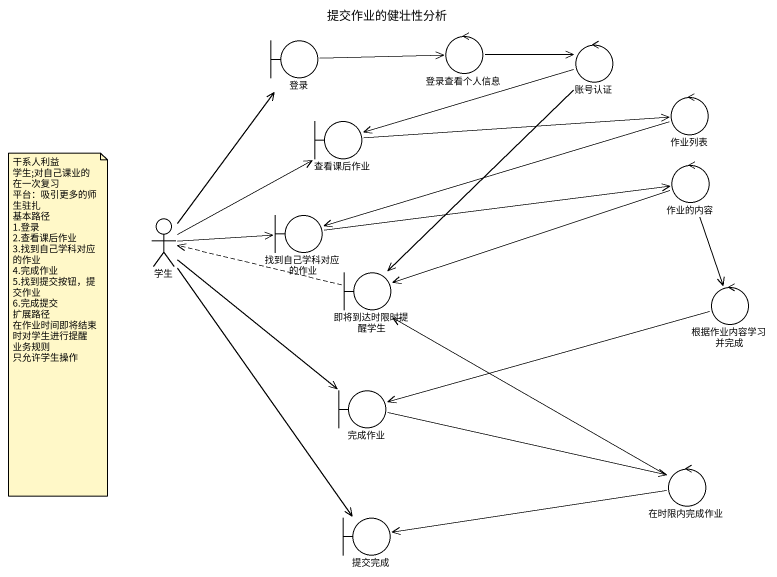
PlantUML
@startuml
title 提交作业的健壮性分析
boundary 登录
control 登录查看个人信息
control 账号认证
boundary 查看课后作业
control 作业列表
control 作业的内容
actor 学生
boundary 找到自己学科对应的作业
boundary 即将到达时限时提醒学生
control 根据作业内容学习并完成
boundary 完成作业
control 在时限内完成作业
boundary 提交完成
登录 -right-> 登录查看个人信息
登录查看个人信息 -right-> 账号认证
账号认证 -left-> 查看课后作业
账号认证 --> 即将到达时限时提醒学生
查看课后作业 -right-> 作业列表
作业列表 -left-> 找到自己学科对应的作业
作业的内容 -left-> 即将到达时限时提醒学生
作业的内容 --> 根据作业内容学习并完成
学生 -up-> 登录
学生 -up-> 查看课后作业
学生 -right-> 找到自己学科对应的作业
学生 --> 完成作业
学生 --> 提交完成
找到自己学科对应的作业 -right-> 作业的内容
即将到达时限时提醒学生 .left.> 学生
根据作业内容学习并完成 -left-> 完成作业
完成作业 -right-> 在时限内完成作业
在时限内完成作业 -up-> 即将到达时限时提醒学生
在时限内完成作业 -left-> 提交完成
note as N1
  干系人利益
  学生;对自己课业的在一次复习
  平台：吸引更多的师生驻扎
  基本路径
  1.登录
  2.查看课后作业
  3.找到自己学科对应的作业
  4.完成作业
  5.找到提交按钮，提交作业
  6.完成提交
  扩展路径
  在作业时间即将结束时对学生进行提醒
  业务规则
  只允许学生操作
end note
@enduml
